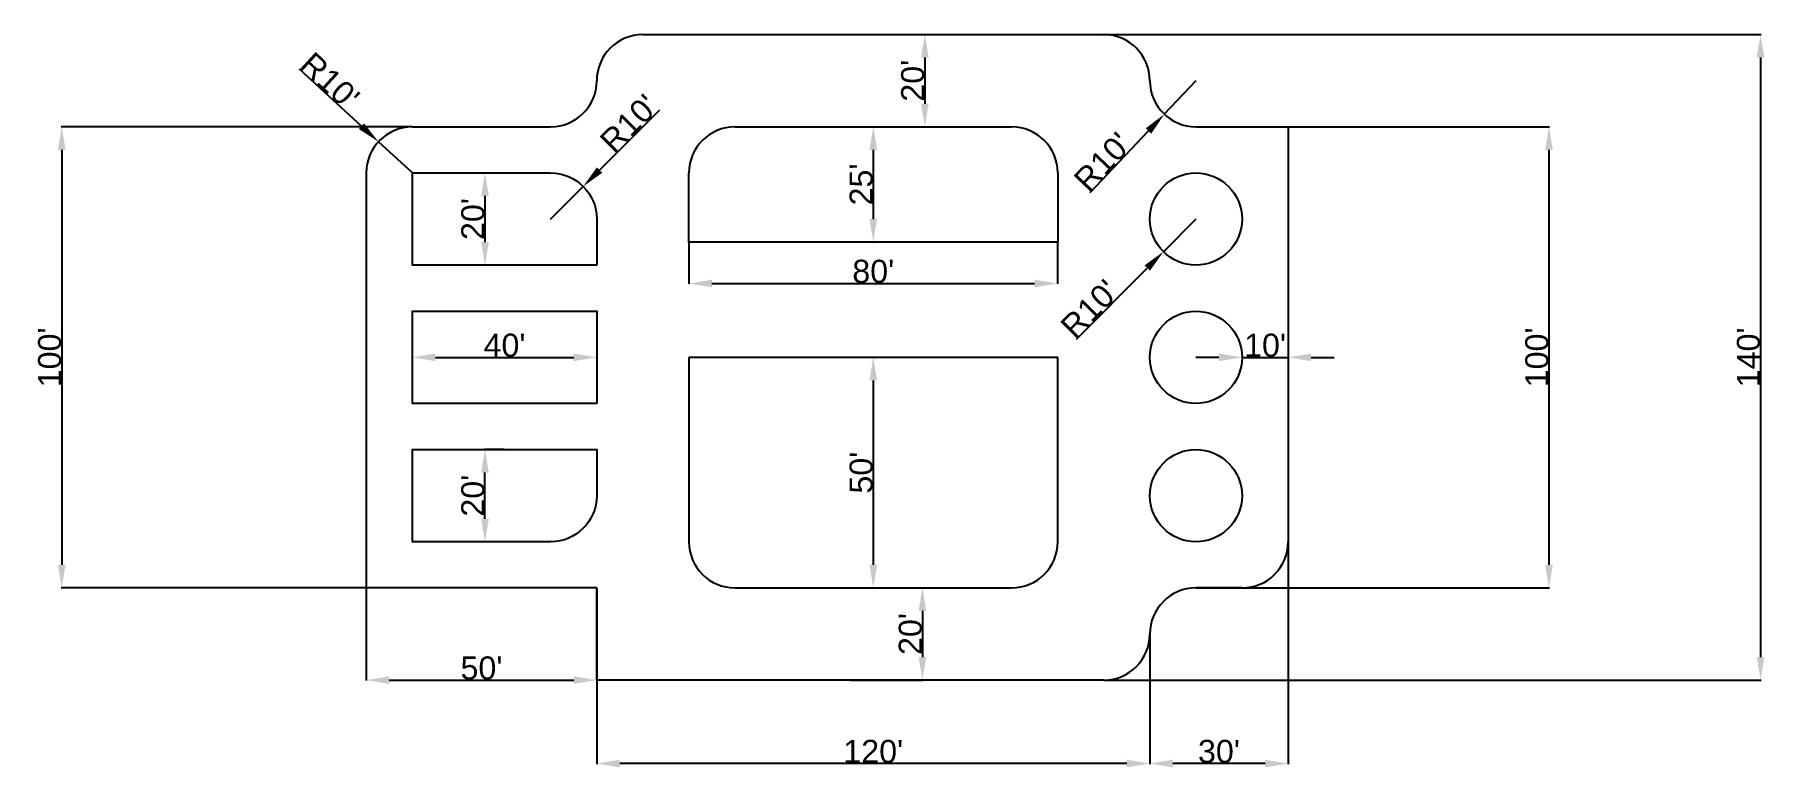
# Model space of a CAD drawing. Header units: feet. Extents: x -815 to 3689, y -1418 to 489.
import ezdxf

# ---------------------------------------------------------------- set-up
doc = ezdxf.new("R2010")
doc.units = ezdxf.units.FT
doc.styles.get("Standard").update_dxf_attribs({"font": 'arial.ttf'})
doc.dimstyles.new('ISO-25', dxfattribs={"dimtxt": 60, "dimasz": 60, "dimexe": 1.25, "dimexo": 0.625, "dimtad": 1, "dimlunit": 4, "dimtxsty": 'Standard', "dimcen": 2.5, "dimclrt": 4, "dimadec": 0, "dimazin": 0, "dimtfac": 1, "dimtmove": 0, "dimatfit": 3, "dimfxl": 1, "dimarcsym": 0})

# ---------------------------------------------------------------- blocks, each defined once
blk = doc.blocks.new('*D1')
at = {"color": 0, "lineweight": -2, "transparency": 16777216}
for p, q in [((168.4, 249.4), (-745.1, 249.4)), ((-743.9, 189.4), (-743.9, -890.6)), ((48.4, -950.6), (-745.1, -950.6))]:
    blk.add_line(p, q, dxfattribs=at)
at = {"color": 0, "transparency": 16777216}
for points in [[(-753.9, 189.4), (-733.9, 189.4), (-743.9, 249.4)], [(-753.9, -890.6), (-733.9, -890.6), (-743.9, -950.6)]]:
    blk.add_solid(points, dxfattribs=at)
at = {"layer": 'Defpoints', "color": 0, "transparency": 16777216}
for p in [(169, 249.4), (-743.9, -950.6), (49, -950.6)]:
    blk.add_point(p, dxfattribs=at)
at = {"color": 4, "transparency": 16777216, "insert": (-775.1, -350.6), "char_height": 60, "attachment_point": 5, "rotation": 90}
blk.add_mtext("100'", dxfattribs=at)
blk = doc.blocks.new('*D2')
at = {"color": 0, "lineweight": -2, "transparency": 16777216}
for p, q in [((49, -951.3), (49, -1191.9)), ((649, -951.3), (649, -1191.9)), ((109, -1190.6), (589, -1190.6))]:
    blk.add_line(p, q, dxfattribs=at)
at = {"color": 0, "transparency": 16777216}
for points in [[(109, -1180.6), (109, -1200.6), (49, -1190.6)], [(589, -1180.6), (589, -1200.6), (649, -1190.6)]]:
    blk.add_solid(points, dxfattribs=at)
at = {"layer": 'Defpoints', "color": 0, "transparency": 16777216}
for p in [(49, -950.6), (649, -950.6), (649, -1190.6)]:
    blk.add_point(p, dxfattribs=at)
at = {"color": 4, "transparency": 16777216, "insert": (349, -1159.4), "char_height": 60, "attachment_point": 5}
blk.add_mtext("50'", dxfattribs=at)
blk = doc.blocks.new('*D3')
at = {"color": 0, "lineweight": -2, "transparency": 16777216}
for p, q in [((2089, -1071.3), (2089, -1409)), ((649, -1191.3), (649, -1409)), ((2029, -1407.8), (709, -1407.8))]:
    blk.add_line(p, q, dxfattribs=at)
at = {"color": 0, "transparency": 16777216}
for points in [[(709, -1397.8), (709, -1417.8), (649, -1407.8)], [(2029, -1397.8), (2029, -1417.8), (2089, -1407.8)]]:
    blk.add_solid(points, dxfattribs=at)
at = {"layer": 'Defpoints', "color": 0, "transparency": 16777216}
for p in [(2089, -1070.6), (649, -1190.6), (649, -1407.8)]:
    blk.add_point(p, dxfattribs=at)
at = {"color": 4, "transparency": 16777216, "insert": (1369, -1376.5), "char_height": 60, "attachment_point": 5}
blk.add_mtext("120'", dxfattribs=at)
blk = doc.blocks.new('*D4')
at = {"color": 0, "lineweight": -2, "transparency": 16777216}
for p, q in [((2209.6, 249.4), (3129.3, 249.4)), ((3128.1, 189.4), (3128.1, -890.6)), ((2209.6, -950.6), (3129.3, -950.6))]:
    blk.add_line(p, q, dxfattribs=at)
at = {"color": 0, "transparency": 16777216}
for points in [[(3118.1, 189.4), (3138.1, 189.4), (3128.1, 249.4)], [(3118.1, -890.6), (3138.1, -890.6), (3128.1, -950.6)]]:
    blk.add_solid(points, dxfattribs=at)
at = {"layer": 'Defpoints', "color": 0, "transparency": 16777216}
for p in [(2209, 249.4), (2209, -950.6), (3128.1, -950.6)]:
    blk.add_point(p, dxfattribs=at)
at = {"color": 4, "transparency": 16777216, "insert": (3096.8, -350.6), "char_height": 60, "attachment_point": 5, "rotation": 90}
blk.add_mtext("100'", dxfattribs=at)
blk = doc.blocks.new('*D5')
at = {"color": 0, "lineweight": -2, "transparency": 16777216}
for p, q in [((1969.6, 489.4), (3680.2, 489.4)), ((3679, 429.4), (3679, -1130.6)), ((1969.6, -1190.6), (3680.2, -1190.6))]:
    blk.add_line(p, q, dxfattribs=at)
at = {"color": 0, "transparency": 16777216}
for points in [[(3669, 429.4), (3689, 429.4), (3679, 489.4)], [(3669, -1130.6), (3689, -1130.6), (3679, -1190.6)]]:
    blk.add_solid(points, dxfattribs=at)
at = {"layer": 'Defpoints', "color": 0, "transparency": 16777216}
for p in [(1969, 489.4), (1969, -1190.6), (3679, -1190.6)]:
    blk.add_point(p, dxfattribs=at)
at = {"color": 4, "transparency": 16777216, "insert": (3647.7, -350.6), "char_height": 60, "attachment_point": 5, "rotation": 90}
blk.add_mtext("140'", dxfattribs=at)
blk = doc.blocks.new('*D6')
at = {"color": 0, "lineweight": -2, "transparency": 16777216}
for p, q in [((1369.6, -350.6), (1370.3, -350.6)), ((1369, -410.6), (1369, -890.6)), ((1369.6, -950.6), (1370.3, -950.6))]:
    blk.add_line(p, q, dxfattribs=at)
at = {"color": 0, "transparency": 16777216}
for points in [[(1359, -410.6), (1379, -410.6), (1369, -350.6)], [(1359, -890.6), (1379, -890.6), (1369, -950.6)]]:
    blk.add_solid(points, dxfattribs=at)
at = {"layer": 'Defpoints', "color": 0, "transparency": 16777216}
for p in [(1369, -350.6), (1369, -950.6), (1369, -950.6)]:
    blk.add_point(p, dxfattribs=at)
at = {"color": 4, "transparency": 16777216, "insert": (1337.8, -650.6), "char_height": 60, "attachment_point": 5, "rotation": 90}
blk.add_mtext("50'", dxfattribs=at)
blk = doc.blocks.new('*D7')
at = {"color": 0, "lineweight": -2, "transparency": 16777216}
for p, q in [((1369.6, 249.4), (1370.3, 249.4)), ((1369, 189.4), (1369, 9.4)), ((1369.6, -50.6), (1370.3, -50.6))]:
    blk.add_line(p, q, dxfattribs=at)
at = {"color": 0, "transparency": 16777216}
for points in [[(1359, 189.4), (1379, 189.4), (1369, 249.4)], [(1359, 9.4), (1379, 9.4), (1369, -50.6)]]:
    blk.add_solid(points, dxfattribs=at)
at = {"layer": 'Defpoints', "color": 0, "transparency": 16777216}
for p in [(1369, 249.4), (1369, -50.6), (1369, -50.6)]:
    blk.add_point(p, dxfattribs=at)
at = {"color": 4, "transparency": 16777216, "insert": (1337.8, 99.4), "char_height": 60, "attachment_point": 5, "rotation": 90}
blk.add_mtext("25'", dxfattribs=at)
blk = doc.blocks.new('*D9')
at = {"color": 0, "lineweight": -2, "transparency": 16777216}
for p, q in [((1369.6, 489.4), (1504.4, 489.4)), ((1503.1, 429.4), (1503.1, 309.4)), ((1370.9, 249.4), (1504.4, 249.4))]:
    blk.add_line(p, q, dxfattribs=at)
at = {"color": 0, "transparency": 16777216}
for points in [[(1493.1, 429.4), (1513.1, 429.4), (1503.1, 489.4)], [(1493.1, 309.4), (1513.1, 309.4), (1503.1, 249.4)]]:
    blk.add_solid(points, dxfattribs=at)
at = {"layer": 'Defpoints', "color": 0, "transparency": 16777216}
for p in [(1369, 489.4), (1370.3, 249.4), (1503.1, 249.4)]:
    blk.add_point(p, dxfattribs=at)
at = {"color": 4, "transparency": 16777216, "insert": (1471.9, 369.4), "char_height": 60, "attachment_point": 5, "rotation": 90}
blk.add_mtext("20'", dxfattribs=at)
blk = doc.blocks.new('*D10')
at = {"color": 0, "lineweight": -2, "transparency": 16777216}
for p, q in [((1369.6, -950.6), (1498.2, -950.6)), ((1497, -1010.6), (1497, -1130.6)), ((1309.6, -1190.6), (1498.2, -1190.6))]:
    blk.add_line(p, q, dxfattribs=at)
at = {"color": 0, "transparency": 16777216}
for points in [[(1487, -1010.6), (1507, -1010.6), (1497, -950.6)], [(1487, -1130.6), (1507, -1130.6), (1497, -1190.6)]]:
    blk.add_solid(points, dxfattribs=at)
at = {"layer": 'Defpoints', "color": 0, "transparency": 16777216}
for p in [(1369, -950.6), (1309, -1190.6), (1497, -1190.6)]:
    blk.add_point(p, dxfattribs=at)
at = {"color": 4, "transparency": 16777216, "insert": (1465.7, -1070.6), "char_height": 60, "attachment_point": 5, "rotation": 90}
blk.add_mtext("20'", dxfattribs=at)
blk = doc.blocks.new('*D11')
at = {"color": 0, "lineweight": -2, "transparency": 16777216}
for p, q in [((349.6, 129.4), (359.2, 129.4)), ((358, 69.4), (358, -50.6)), ((408.4, -110.6), (356.7, -110.6))]:
    blk.add_line(p, q, dxfattribs=at)
at = {"color": 0, "transparency": 16777216}
for points in [[(348, 69.4), (368, 69.4), (358, 129.4)], [(348, -50.6), (368, -50.6), (358, -110.6)]]:
    blk.add_solid(points, dxfattribs=at)
at = {"layer": 'Defpoints', "color": 0, "transparency": 16777216}
for p in [(349, 129.4), (358, -110.6), (409, -110.6)]:
    blk.add_point(p, dxfattribs=at)
at = {"color": 4, "transparency": 16777216, "insert": (326.7, 9.4), "char_height": 60, "attachment_point": 5, "rotation": 90}
blk.add_mtext("20'", dxfattribs=at)
blk = doc.blocks.new('*D12')
at = {"color": 0, "lineweight": -2, "transparency": 16777216}
for p, q in [((408.4, -590.6), (356.7, -590.6)), ((358, -770.6), (358, -650.6)), ((408.4, -830.6), (356.7, -830.6))]:
    blk.add_line(p, q, dxfattribs=at)
at = {"color": 0, "transparency": 16777216}
for points in [[(348, -650.6), (368, -650.6), (358, -590.6)], [(348, -770.6), (368, -770.6), (358, -830.6)]]:
    blk.add_solid(points, dxfattribs=at)
at = {"layer": 'Defpoints', "color": 0, "transparency": 16777216}
for p in [(358, -590.6), (409, -590.6), (409, -830.6)]:
    blk.add_point(p, dxfattribs=at)
at = {"color": 4, "transparency": 16777216, "insert": (326.7, -710.6), "char_height": 60, "attachment_point": 5, "rotation": 90}
blk.add_mtext("20'", dxfattribs=at)
blk = doc.blocks.new('*D13')
at = {"color": 0, "lineweight": -2, "transparency": 16777216}
for p, q in [((169, -350), (169, -349.4)), ((229, -350.6), (589, -350.6)), ((649, -350), (649, -349.4))]:
    blk.add_line(p, q, dxfattribs=at)
at = {"color": 0, "transparency": 16777216}
for points in [[(229, -340.6), (229, -360.6), (169, -350.6)], [(589, -340.6), (589, -360.6), (649, -350.6)]]:
    blk.add_solid(points, dxfattribs=at)
at = {"layer": 'Defpoints', "color": 0, "transparency": 16777216}
for p in [(169, -350.6), (649, -350.6), (649, -350.6)]:
    blk.add_point(p, dxfattribs=at)
at = {"color": 4, "transparency": 16777216, "insert": (409, -319.4), "char_height": 60, "attachment_point": 5}
blk.add_mtext("40'", dxfattribs=at)
blk = doc.blocks.new('*D14')
at = {"color": 0, "lineweight": -2, "transparency": 16777216}
for p, q in [((889, -51.3), (889, -159.6)), ((1849, -51.3), (1849, -159.6)), ((949, -158.4), (1789, -158.4))]:
    blk.add_line(p, q, dxfattribs=at)
at = {"color": 0, "transparency": 16777216}
for points in [[(949, -148.4), (949, -168.4), (889, -158.4)], [(1789, -148.4), (1789, -168.4), (1849, -158.4)]]:
    blk.add_solid(points, dxfattribs=at)
at = {"layer": 'Defpoints', "color": 0, "transparency": 16777216}
for p in [(889, -50.6), (1849, -50.6), (1849, -158.4)]:
    blk.add_point(p, dxfattribs=at)
at = {"color": 4, "transparency": 16777216, "insert": (1369, -127.1), "char_height": 60, "attachment_point": 5}
blk.add_mtext("80'", dxfattribs=at)
blk = doc.blocks.new('*D15')
at = {"color": 0, "lineweight": -2, "transparency": 16777216}
for p, q in [((2449, -831.3), (2449, -1409)), ((2089, -1071.3), (2089, -1409)), ((2389, -1407.8), (2149, -1407.8))]:
    blk.add_line(p, q, dxfattribs=at)
at = {"color": 0, "transparency": 16777216}
for points in [[(2149, -1397.8), (2149, -1417.8), (2089, -1407.8)], [(2389, -1397.8), (2389, -1417.8), (2449, -1407.8)]]:
    blk.add_solid(points, dxfattribs=at)
at = {"layer": 'Defpoints', "color": 0, "transparency": 16777216}
for p in [(2449, -830.6), (2089, -1070.6), (2089, -1407.8)]:
    blk.add_point(p, dxfattribs=at)
at = {"color": 4, "transparency": 16777216, "insert": (2269, -1376.5), "char_height": 60, "attachment_point": 5}
blk.add_mtext("30'", dxfattribs=at)
blk = doc.blocks.new('*D17')
at = {"color": 0, "lineweight": -2, "transparency": 16777216}
for p, q in [((-126.1, 400.1), (36.4, 251.1)), ((169, 129.4), (80.6, 210.5))]:
    blk.add_line(p, q, dxfattribs=at)
at = {"color": 0, "transparency": 16777216}
blk.add_solid([(43.2, 258.4), (29.6, 243.7), (80.6, 210.5)], dxfattribs=at)
at = {"layer": 'Defpoints', "color": 0, "transparency": 16777216}
for p in [(80.6, 210.5), (169, 129.4)]:
    blk.add_point(p, dxfattribs=at)
at = {"color": 4, "transparency": 16777216, "insert": (-45.8, 368.9), "char_height": 60, "attachment_point": 5, "rotation": 317.4597}
blk.add_mtext("R10'", dxfattribs=at)
blk = doc.blocks.new('*D18')
at = {"color": 0, "lineweight": -2, "transparency": 16777216}
for p, q in [((2209, 369.4), (2126.6, 282.1)), ((1934, 78.2), (2085.4, 238.5))]:
    blk.add_line(p, q, dxfattribs=at)
at = {"color": 0, "transparency": 16777216}
blk.add_solid([(2078.2, 245.4), (2092.7, 231.6), (2126.6, 282.1)], dxfattribs=at)
at = {"layer": 'Defpoints', "color": 0, "transparency": 16777216}
for p in [(2209, 369.4), (2126.6, 282.1)]:
    blk.add_point(p, dxfattribs=at)
at = {"color": 4, "transparency": 16777216, "insert": (1966.4, 158), "char_height": 60, "attachment_point": 5, "rotation": 46.6381}
blk.add_mtext("R10'", dxfattribs=at)
blk = doc.blocks.new('*D19')
at = {"color": 0, "lineweight": -2, "transparency": 16777216}
for p, q in [((812.2, 292.5), (656.3, 136.6)), ((529, 9.4), (613.9, 94.2))]:
    blk.add_line(p, q, dxfattribs=at)
at = {"color": 0, "transparency": 16777216}
blk.add_solid([(649.2, 143.7), (663.4, 129.6), (613.9, 94.2)], dxfattribs=at)
at = {"layer": 'Defpoints', "color": 0, "transparency": 16777216}
for p in [(613.9, 94.2), (529, 9.4)]:
    blk.add_point(p, dxfattribs=at)
at = {"color": 4, "transparency": 16777216, "insert": (733.4, 257.9), "char_height": 60, "attachment_point": 5, "rotation": 45}
blk.add_mtext("R10'", dxfattribs=at)
blk = doc.blocks.new('*D21')
at = {"color": 0, "lineweight": -2, "transparency": 16777216}
for p, q in [((2209, 9.4), (2124.4, -75.7)), ((1898.1, -303.3), (2082.1, -118.3))]:
    blk.add_line(p, q, dxfattribs=at)
at = {"color": 0, "transparency": 16777216}
blk.add_solid([(2075, -111.2), (2089.2, -125.3), (2124.4, -75.7)], dxfattribs=at)
at = {"layer": 'Defpoints', "color": 0, "transparency": 16777216}
for p in [(2209, 9.4), (2124.4, -75.7)]:
    blk.add_point(p, dxfattribs=at)
at = {"color": 4, "transparency": 16777216, "insert": (1932.5, -224.4), "char_height": 60, "attachment_point": 5, "rotation": 45.1597}
blk.add_mtext("R10'", dxfattribs=at)
blk = doc.blocks.new('*D24')
at = {"color": 0, "lineweight": -2, "transparency": 16777216}
for p, q in [((2449, -291.3), (2449, -351.9)), ((2269, -350.6), (2209, -350.6)), ((2329, -350), (2329, -349.4)), ((2329, -350.6), (2449, -350.6)), ((2509, -350.6), (2569, -350.6))]:
    blk.add_line(p, q, dxfattribs=at)
at = {"color": 0, "transparency": 16777216}
for points in [[(2269, -340.6), (2269, -360.6), (2329, -350.6)], [(2509, -340.6), (2509, -360.6), (2449, -350.6)]]:
    blk.add_solid(points, dxfattribs=at)
at = {"layer": 'Defpoints', "color": 0, "transparency": 16777216}
for p in [(2449, -290.6), (2329, -350.6), (2449, -350.6)]:
    blk.add_point(p, dxfattribs=at)
at = {"color": 4, "transparency": 16777216, "insert": (2389, -319.4), "char_height": 60, "attachment_point": 5}
blk.add_mtext("10'", dxfattribs=at)

msp = doc.modelspace()

# ---------------------------------------------------------------- linework, layer by layer
for p, q in [((769.022, 489.354), (1969.022, 489.354)), ((649.022, 369.354), (649.022, 369.354)), ((2089.022, 369.354), (2089.022, 369.354)), ((169.022, 249.354), (529.022, 249.354)), ((1009.022, 249.354), (1729.022, 249.354)), ((2209.022, 249.354), (2449.022, 249.354)), ((2449.022, 249.354), (2449.022, -830.646)), ((49.022, 129.354), (49.022, -950.646)), ((889.022, -50.646), (889.022, 129.354)), ((1849.022, 129.354), (1849.022, -50.646)), ((1849.022, -50.646), (889.022, -50.646)), ((1849.022, -350.646), (889.022, -350.646)), ((889.022, -350.646), (889.022, -830.646)), ((1849.022, -830.646), (1849.022, -350.646)), ((649.022, -950.646), (49.022, -950.646)), ((649.022, -1190.646), (649.022, -950.646)), ((1009.022, -950.646), (1729.022, -950.646)), ((2329.022, -950.646), (2209.022, -950.646)), ((2089.022, -1070.646), (2089.022, -1070.646)), ((1969.022, -1190.646), (649.022, -1190.646))]:
    msp.add_line(p, q)
for points in [[(649.022, -110.646), (169.022, -110.646), (169.022, 129.354), (529.022, 129.354, -0.41421356), (649.022, 9.354)], [(529.022, -830.646), (169.022, -830.646), (169.022, -590.646), (649.022, -590.646), (649.022, -710.646, -0.41421356)]]:
    msp.add_lwpolyline(points, format="xyb", close=True)
msp.add_lwpolyline([(649.022, -470.646), (169.022, -470.646), (169.022, -230.646), (649.022, -230.646)], close=True)
for centre in [(2209.022, 9.354), (2209.022, -350.646), (2209.022, -710.646)]:
    msp.add_circle(centre, 120)
for centre, start, end in [((769.022, 369.354), 90, 180), ((1969.022, 369.354), 0, 90), ((529.022, 369.354), 270, 0), ((2209.022, 369.354), 180, 270), ((169.022, 129.354), 90, 180), ((1009.022, 129.354), 90, 180), ((1729.022, 129.354), 0, 90), ((1009.022, -830.646), 180, 270), ((1729.022, -830.646), 270, 0), ((2329.022, -830.646), 270, 0), ((2209.022, -1070.646), 90, 180), ((1969.022, -1070.646), 270, 0)]:
    msp.add_arc(centre, 120, start, end)

# ---------------------------------------------------------------- dimensions: what is measured, and where the dimension line sits
for center, mpoint, picture, middle in [((169.022, 129.354), (80.606, 210.487), '*D17', (-45.804, 368.91)), ((2209.022, 369.354), (2126.63, 282.11), '*D18', (1966.411, 157.985)), ((529.022, 9.354), (613.875, 94.207), '*D19', (733.369, 257.909))]:
    dim = msp.add_radius_dim(center=center, mpoint=mpoint, dimstyle='ISO-25')
    dim.commit()
    dim.dimension.update_dxf_attribs({"geometry": picture, "text_midpoint": middle})
for base, p1, p2, picture, middle in [((1503.147, 249.354), (1369.022, 489.354), (1370.272, 249.354), '*D9', (1471.888, 369.354)), ((3678.997, -1190.646), (1969.022, 489.354), (1969.022, -1190.646), '*D5', (3647.737, -350.646)), ((-743.889, -950.646), (169.022, 249.354), (49.022, -950.646), '*D1', (-775.148, -350.646)), ((1369.022, -50.646), (1369.022, 249.354), (1369.022, -50.646), '*D7', (1337.763, 99.354)), ((3128.07, -950.646), (2209.022, 249.354), (2209.022, -950.646), '*D4', (3096.811, -350.646)), ((357.964, -110.646), (349.022, 129.354), (409.022, -110.646), '*D11', (326.704, 9.354)), ((1369.022, -950.646), (1369.022, -350.646), (1369.022, -950.646), '*D6', (1337.763, -650.646)), ((357.964, -590.646), (409.022, -830.646), (409.022, -590.646), '*D12', (326.704, -710.646)), ((1496.957, -1190.646), (1369.022, -950.646), (1309.022, -1190.646), '*D10', (1465.698, -1070.646))]:
    dim = msp.add_linear_dim(base=base, p1=p1, p2=p2, angle=90, dimstyle='ISO-25')
    dim.commit()
    dim.dimension.update_dxf_attribs({"geometry": picture, "text_midpoint": middle})
dim = msp.add_radius_dim(center=(2209.022, 9.354), mpoint=(2124.406, -75.735), dimstyle='ISO-25')
dim.commit()
dim.dimension.update_dxf_attribs({"geometry": '*D21', "text_midpoint": (1954.66, -246.43), "dimtype": 164})
for base, p1, p2, picture, middle in [((1849.022, -158.384), (889.022, -50.646), (1849.022, -50.646), '*D14', (1369.022, -127.125)), ((649.022, -350.646), (169.022, -350.646), (649.022, -350.646), '*D13', (409.022, -319.387)), ((2449.022, -350.646), (2329.022, -350.646), (2449.022, -290.646), '*D24', (2389.022, -319.387)), ((2089.022, -1407.794), (2449.022, -830.646), (2089.022, -1070.646), '*D15', (2269.022, -1376.514)), ((649.022, -1190.646), (49.022, -950.646), (649.022, -950.646), '*D2', (349.022, -1159.387)), ((649.022, -1407.794), (2089.022, -1070.646), (649.022, -1190.646), '*D3', (1369.022, -1376.534))]:
    dim = msp.add_linear_dim(base=base, p1=p1, p2=p2, dimstyle='ISO-25')
    dim.commit()
    dim.dimension.update_dxf_attribs({"geometry": picture, "text_midpoint": middle})

doc.saveas('drawing.dxf')
